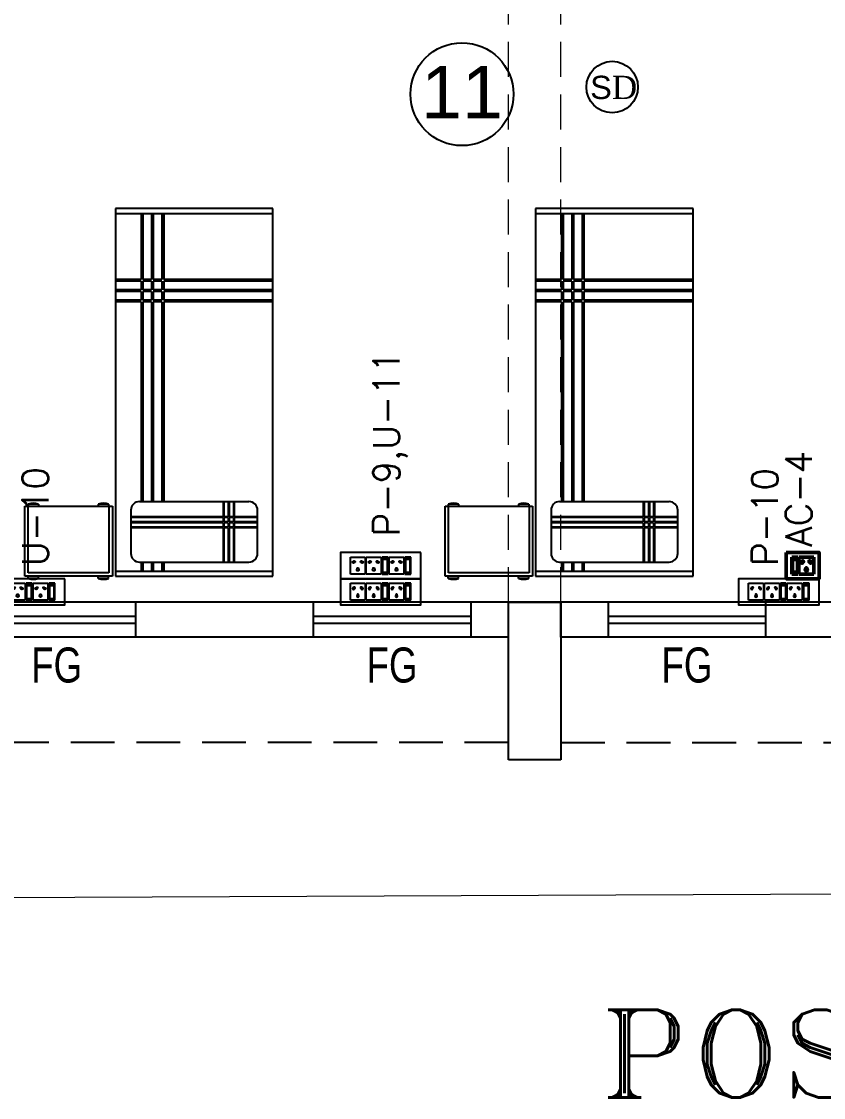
# Model space of a CAD drawing. Extents: x 11369658 to 11598203, y -3946797 to -3787209.
# Drawn here: x 11396796 to 11401377, y -3913304 to -3907160 of the extents above; entities that cross this region are included whole.
import ezdxf

# ---------------------------------------------------------------- set-up
doc = ezdxf.new("R2010")
doc.units = 0
doc.header["$MEASUREMENT"] = 0
for name, pattern in [('CENTER', [0]), ('DASHED', [0.75, 0.5, -0.25]), ('HIDDEN', [0.375, 0.25, -0.125])]:
    doc.linetypes.add(name, pattern=pattern)
doc.layers.get('0').update_dxf_attribs({"linetype": 'CONTINUOUS'})
for name, color, linetype, lineweight in [('0.0', 8, 'CONTINUOUS', 0), ('ELE-1 NO 6-16A RAW POWER SOCKET', 1, 'CONTINUOUS', 0), ('ELE-POWER SOCKET TEXT', 7, 'CONTINUOUS', 5), ('FA-BELOW SMOKE DERECTOR', 1, 'CONTINUOUS', 25)]:
    doc.layers.add(name, color=color, linetype=linetype, lineweight=lineweight)
for name, color, linetype in [('BEAM', 251, 'CONTINUOUS'), ('ELE-8M 6-16A UPS SOCKET', 223, 'CONTINUOUS'), ('ELE-8M RAW POWER SOCKET', 122, 'CONTINUOUS')]:
    doc.layers.add(name, color=color, linetype=linetype)
doc.layers.add('ELE-20A AC POWER SOCKET', color=7, linetype='CONTINUOUS', lineweight=5, true_color=0xffa07f)
doc.styles.add('ARIAL', font='arial.ttf', dxfattribs={"width": 0.75})
doc.styles.add('PDF Times New Roman', font='times.ttf')
doc.styles.add('ROMANT', font='romant.shx')
doc.styles.get("Standard").update_dxf_attribs({"font": 'arial.ttf'})

# ---------------------------------------------------------------- blocks, each defined once
blk = doc.blocks.new('8M UPS SOCKET')
at = {"layer": 'ELE-8M 6-16A UPS SOCKET', "color": 223, "ltscale": 300}
for p, q in [((-268.1, 82.3), (-268.1, 17.7)), ((-211.4, 82.3), (-268.1, 82.3)), ((-211.4, 17.7), (-211.4, 82.3)), ((-207.7, 82.3), (-207.7, 17.7)), ((-151, 82.3), (-207.7, 82.3)), ((-151, 17.7), (-151, 82.3)), ((-147.2, 17.7), (-147.2, 82.3)), ((-147.2, 82.3), (-124.7, 82.3)), ((-124.7, 82.3), (-147.2, 82.3)), ((-124.7, 82.3), (-124.7, 17.7)), ((-124.7, 82.3), (-124.7, 17.7)), ((-64.3, 82.3), (-120.9, 82.3)), ((-120.9, 82.3), (-120.9, 17.7)), ((-64.3, 17.7), (-64.3, 82.3)), ((-60.5, 17.7), (-60.5, 82.3)), ((-60.5, 82.3), (-38, 82.3)), ((-38, 82.3), (-60.5, 82.3)), ((-38, 82.3), (-38, 17.7)), ((-38, 82.3), (-38, 17.7)), ((-145.4, 24.7), (-145.4, 75.3)), ((-145.4, 75.3), (-126.6, 75.3)), ((-126.6, 75.3), (-126.6, 24.7)), ((-58.6, 24.7), (-58.6, 75.3)), ((-58.6, 75.3), (-39.9, 75.3)), ((-39.9, 75.3), (-39.9, 24.7)), ((-268.1, 17.7), (-211.4, 17.7)), ((-207.7, 17.7), (-151, 17.7)), ((-124.7, 17.7), (-147.2, 17.7)), ((-126.6, 26.9), (-145.4, 26.9)), ((-126.6, 24.7), (-145.4, 24.7)), ((-120.9, 17.7), (-64.3, 17.7)), ((-38, 17.7), (-60.5, 17.7)), ((-39.9, 26.9), (-58.6, 26.9)), ((-39.9, 24.7), (-58.6, 24.7))]:
    blk.add_line(p, q, dxfattribs=at)
blk.add_lwpolyline([(0, 0), (-306.1, 0), (-306.1, 100), (0, 100)], close=True, dxfattribs=at)
for centre, radius, start, end in [((-255.9, 37.4), 3.8, 5.2689, 272.51), ((-239.8, 66), 4.41, 307.1584, 232.8416), ((-239.8, 61.6), 2.81, 161.4031, 18.5969), ((-223.6, 37.4), 3.8, 267.49, 174.7311), ((-195.5, 37.4), 3.8, 5.2689, 272.51), ((-179.3, 66), 4.41, 307.1584, 232.8416), ((-179.3, 61.6), 2.81, 161.4031, 18.5969), ((-163.2, 37.4), 3.8, 267.49, 174.7311), ((-108.8, 37.4), 3.8, 5.2689, 272.51), ((-92.6, 66), 4.41, 307.1584, 232.8416), ((-92.6, 61.6), 2.81, 161.4031, 18.5969), ((-76.5, 37.4), 3.8, 267.49, 174.7311), ((-252.9, 34.8), 3.07, 202.6838, 75.0951), ((-226.6, 34.8), 3.07, 104.9049, 337.3162), ((-192.5, 34.8), 3.07, 202.6838, 75.0951), ((-166.2, 34.8), 3.07, 104.9049, 337.3162), ((-105.8, 34.8), 3.07, 202.6838, 75.0951), ((-79.5, 34.8), 3.07, 104.9049, 337.3162)]:
    blk.add_arc(centre, radius, start, end, dxfattribs=at)
blk = doc.blocks.new('8m raw')
at = {"layer": 'ELE-8M 6-16A UPS SOCKET', "color": 123, "ltscale": 300}
for p, q in [((57.4, 123.5), (142.4, 123.5)), ((57.4, 26.5), (57.4, 123.5)), ((142.4, 123.5), (142.4, 26.5)), ((148.1, 123.5), (233.1, 123.5)), ((148.1, 26.5), (148.1, 123.5)), ((233.1, 123.5), (233.1, 26.5)), ((272.5, 123.5), (238.7, 123.5)), ((238.7, 123.5), (238.7, 26.5)), ((272.5, 26.5), (272.5, 123.5)), ((272.5, 26.5), (272.5, 123.5)), ((278.2, 26.5), (278.2, 123.5)), ((278.2, 123.5), (363.2, 123.5)), ((363.2, 123.5), (363.2, 26.5)), ((402.6, 123.5), (368.8, 123.5)), ((368.8, 123.5), (368.8, 26.5)), ((402.6, 26.5), (402.6, 123.5)), ((402.6, 26.5), (402.6, 123.5)), ((269.7, 112.9), (241.5, 112.9)), ((241.5, 112.9), (241.5, 37)), ((269.7, 109.6), (241.5, 109.6)), ((269.7, 37), (269.7, 112.9)), ((399.8, 112.9), (371.6, 112.9)), ((371.6, 112.9), (371.6, 37)), ((399.8, 109.6), (371.6, 109.6)), ((399.8, 37), (399.8, 112.9)), ((142.4, 26.5), (57.4, 26.5)), ((233.1, 26.5), (148.1, 26.5)), ((272.5, 26.5), (238.7, 26.5)), ((238.7, 26.5), (272.5, 26.5)), ((241.5, 37), (269.7, 37)), ((363.2, 26.5), (278.2, 26.5)), ((402.6, 26.5), (368.8, 26.5)), ((368.8, 26.5), (402.6, 26.5)), ((371.6, 37), (399.8, 37))]:
    blk.add_line(p, q, dxfattribs=at)
blk.add_lwpolyline([(459.6, 150), (0.4, 150), (0.4, 0), (459.6, 0)], close=True, dxfattribs=at)
for centre, radius, start, end in [((75.7, 93.9), 5.7, 87.48997, 354.73109), ((80.2, 97.9), 4.6, 284.90486, 157.31619), ((99.9, 57.7), 4.22, 341.40312, 198.59688), ((119.6, 97.9), 4.6, 22.68381, 255.09514), ((124.1, 93.9), 5.7, 185.26891, 92.51003), ((166.3, 93.9), 5.7, 87.48997, 354.73109), ((170.8, 97.9), 4.6, 284.90486, 157.31619), ((190.6, 57.7), 4.22, 341.40312, 198.59688), ((210.3, 97.9), 4.6, 22.68381, 255.09514), ((214.8, 93.9), 5.7, 185.26891, 92.51003), ((296.4, 93.9), 5.7, 87.48997, 354.73109), ((300.9, 97.9), 4.6, 284.90486, 157.31619), ((320.7, 57.7), 4.22, 341.40312, 198.59688), ((340.4, 97.9), 4.6, 22.68381, 255.09514), ((344.9, 93.9), 5.7, 185.26891, 92.51003), ((99.9, 51), 6.62, 127.15837, 52.84163), ((190.6, 51), 6.62, 127.15837, 52.84163), ((320.7, 51), 6.62, 127.15837, 52.84163)]:
    blk.add_arc(centre, radius, start, end, dxfattribs=at)
blk = doc.blocks.new('4355')
at = {"layer": 'ELE-1 NO 6-16A RAW POWER SOCKET', "color": 21, "lineweight": 50}
for p, q in [((-132, 227), (-289, 227)), ((-289, 227), (-289, 49)), ((-132, 49), (-132, 227)), ((-122, 49), (-122, 227)), ((-122, 227), (-60, 227)), ((-60, 227), (-122, 227)), ((-60, 227), (-60, 49)), ((-60, 227), (-60, 49)), ((-117, 68), (-117, 208)), ((-117, 208), (-65, 208)), ((-65, 208), (-65, 68)), ((-289, 49), (-132, 49)), ((-60, 49), (-122, 49)), ((-65, 74), (-117, 74)), ((-65, 68), (-117, 68))]:
    blk.add_line(p, q, dxfattribs=at)
blk.add_lwpolyline([(0, 0), (-345, 0), (-345, 276), (0, 276)], close=True, dxfattribs=at)
for centre, radius, start, end in [((-255, 103), 10.5, 5.2689, 272.51), ((-211, 182), 12.2, 307.1584, 232.8416), ((-211, 170), 7.76, 161.4031, 18.5969), ((-166, 103), 10.5, 267.49, 174.7311), ((-247, 96), 8.47, 202.6838, 75.0951), ((-174, 96), 8.47, 104.9049, 337.3162)]:
    blk.add_arc(centre, radius, start, end, dxfattribs=at)
blk = doc.blocks.new('SMOKE DETECTOR')
at = {"layer": 'FA-BELOW SMOKE DERECTOR', "color": 7}
blk.add_circle((931029, -118294), 350, dxfattribs=at)
at = {"layer": 'FA-BELOW SMOKE DERECTOR', "insert": (930730, -118461), "char_height": 316.24, "attachment_point": 7, "style": 'PDF Times New Roman'}
blk.add_mtext('{\\fArial|b0|i0|c0|p34;S}D', dxfattribs=at)

msp = doc.modelspace()

# ---------------------------------------------------------------- linework, layer by layer
at = {"color": 8, "lineweight": 25}
for p, q in [((11397332.7, -3908227.7), (11397332.7, -3910327.7)), ((11398232.7, -3908227.7), (11397332.7, -3908227.7)), ((11398232.7, -3908257.3), (11397332.7, -3908257.3)), ((11398232.7, -3910327.7), (11398232.7, -3908227.7)), ((11399732.7, -3908227.7), (11399732.7, -3910327.7)), ((11400632.7, -3908227.7), (11399732.7, -3908227.7)), ((11400632.7, -3908257.3), (11399732.7, -3908257.3)), ((11400632.7, -3910327.7), (11400632.7, -3908227.7)), ((11396815.2, -3909927.7), (11397315.2, -3909927.7)), ((11396815.2, -3910327.7), (11396815.2, -3909927.7)), ((11396834, -3909915.6), (11396834, -3909927.7)), ((11396893.1, -3909915.6), (11396834, -3909915.6)), ((11396834.9, -3910308), (11396834.9, -3909927.7)), ((11396893.1, -3909915.6), (11396893.1, -3909927.7)), ((11397235.1, -3909915.6), (11397235.1, -3909927.7)), ((11397294.1, -3909915.6), (11397235.1, -3909915.6)), ((11397294.1, -3909915.6), (11397294.1, -3909927.7)), ((11397295.5, -3909927.7), (11397295.5, -3910308)), ((11397315.2, -3909927.7), (11397315.2, -3910327.7)), ((11397470, -3909900.9), (11398095.4, -3909900.9)), ((11399215.2, -3909927.7), (11399715.2, -3909927.7)), ((11399215.2, -3910327.7), (11399215.2, -3909927.7)), ((11399234.1, -3909915.6), (11399234.1, -3909927.7)), ((11399293.1, -3909915.6), (11399234.1, -3909915.6)), ((11399234.9, -3910308), (11399234.9, -3909927.7)), ((11399293.1, -3909915.6), (11399293.1, -3909927.7)), ((11399635.1, -3909915.6), (11399635.1, -3909927.7)), ((11399694.2, -3909915.6), (11399635.1, -3909915.6)), ((11399694.2, -3909915.6), (11399694.2, -3909927.7)), ((11399695.5, -3909927.7), (11399695.5, -3910308)), ((11399715.2, -3909927.7), (11399715.2, -3910327.7)), ((11399870.1, -3909900.9), (11400495.4, -3909900.9)), ((11397420.8, -3909950.1), (11397420.8, -3910197.5)), ((11398144.6, -3910197.5), (11398144.6, -3909950.1)), ((11399820.8, -3909950.1), (11399820.8, -3910197.5)), ((11400544.6, -3910197.5), (11400544.6, -3909950.1)), ((11397470, -3910246.7), (11398095.4, -3910246.7)), ((11399870.1, -3910246.7), (11400495.4, -3910246.7)), ((11397295.5, -3910308), (11396834.9, -3910308)), ((11397332.7, -3910298.2), (11398232.7, -3910298.2)), ((11399695.5, -3910308), (11399234.9, -3910308)), ((11399732.7, -3910298.2), (11400632.7, -3910298.2)), ((11397315.2, -3910327.7), (11396815.2, -3910327.7)), ((11396834, -3910339.9), (11396834, -3910327.7)), ((11396893.1, -3910339.9), (11396834, -3910339.9)), ((11396893.1, -3910339.9), (11396893.1, -3910327.7)), ((11397235.1, -3910339.9), (11397235.1, -3910327.7)), ((11397294.1, -3910339.9), (11397235.1, -3910339.9)), ((11397294.1, -3910339.9), (11397294.1, -3910327.7)), ((11397332.7, -3910327.7), (11398232.7, -3910327.7)), ((11399715.2, -3910327.7), (11399215.2, -3910327.7)), ((11399234.1, -3910339.9), (11399234.1, -3910327.7)), ((11399293.1, -3910339.9), (11399234.1, -3910339.9)), ((11399293.1, -3910339.9), (11399293.1, -3910327.7)), ((11399635.1, -3910339.9), (11399635.1, -3910327.7)), ((11399694.2, -3910339.9), (11399635.1, -3910339.9)), ((11399694.2, -3910339.9), (11399694.2, -3910327.7)), ((11399732.7, -3910327.7), (11400632.7, -3910327.7)), ((11399577.5, -3911376.3), (11399577.5, -3910476.3)), ((11399577.5, -3910476.3), (11399877.5, -3910476.3)), ((11399877.5, -3910476.3), (11399877.5, -3911376.3)), ((11399877.5, -3910676.3), (11399877.5, -3910476.3)), ((11399877.5, -3911376.3), (11399577.5, -3911376.3))]:
    msp.add_line(p, q, dxfattribs=at)
at = {"color": 8, "lineweight": 25, "ltscale": 0.75}
for p, q in [((11397480.3, -3908257.3), (11397480.3, -3908632.6)), ((11397490.2, -3908257.3), (11397490.2, -3908632.6)), ((11397539.4, -3908257.3), (11397539.4, -3908632.6)), ((11397549.2, -3908257.3), (11397549.2, -3908632.6)), ((11397598.5, -3908257.3), (11397598.5, -3908632.6)), ((11397608.3, -3908257.3), (11397608.3, -3908632.6)), ((11399880.4, -3908257.3), (11399880.4, -3908632.6)), ((11399890.2, -3908257.3), (11399890.2, -3908632.6)), ((11399939.4, -3908257.3), (11399939.4, -3908632.6)), ((11399949.3, -3908257.3), (11399949.3, -3908632.6)), ((11399998.5, -3908257.3), (11399998.5, -3908632.6)), ((11400008.3, -3908257.3), (11400008.3, -3908632.6)), ((11397480.3, -3908632.6), (11397332.7, -3908632.6)), ((11397480.3, -3908642.5), (11397332.7, -3908642.5)), ((11397480.3, -3908642.5), (11397480.3, -3908691.7)), ((11397539.4, -3908632.6), (11397490.2, -3908632.6)), ((11397490.2, -3908642.5), (11397490.2, -3908691.7)), ((11397539.4, -3908642.5), (11397490.2, -3908642.5)), ((11397539.4, -3908642.5), (11397539.4, -3908691.7)), ((11397598.5, -3908632.6), (11397549.2, -3908632.6)), ((11397549.2, -3908642.5), (11397549.2, -3908691.7)), ((11397598.5, -3908642.5), (11397549.2, -3908642.5)), ((11397598.5, -3908642.5), (11397598.5, -3908691.7)), ((11398232.7, -3908632.6), (11397608.3, -3908632.6)), ((11397608.3, -3908642.5), (11397608.3, -3908691.7)), ((11398232.7, -3908642.5), (11397608.3, -3908642.5)), ((11399880.4, -3908632.6), (11399732.7, -3908632.6)), ((11399880.4, -3908642.5), (11399732.7, -3908642.5)), ((11399880.4, -3908642.5), (11399880.4, -3908691.7)), ((11399939.4, -3908632.6), (11399890.2, -3908632.6)), ((11399890.2, -3908642.5), (11399890.2, -3908691.7)), ((11399939.4, -3908642.5), (11399890.2, -3908642.5)), ((11399939.4, -3908642.5), (11399939.4, -3908691.7)), ((11399998.5, -3908632.6), (11399949.3, -3908632.6)), ((11399949.3, -3908642.5), (11399949.3, -3908691.7)), ((11399998.5, -3908642.5), (11399949.3, -3908642.5)), ((11399998.5, -3908642.5), (11399998.5, -3908691.7)), ((11400632.7, -3908632.6), (11400008.3, -3908632.6)), ((11400008.3, -3908642.5), (11400008.3, -3908691.7)), ((11400632.7, -3908642.5), (11400008.3, -3908642.5)), ((11397480.3, -3908691.7), (11397332.7, -3908691.7)), ((11397480.3, -3908701.5), (11397332.7, -3908701.5)), ((11397480.3, -3908701.5), (11397480.3, -3908750.7)), ((11397539.4, -3908691.7), (11397490.2, -3908691.7)), ((11397490.2, -3908701.5), (11397490.2, -3908750.7)), ((11397539.4, -3908701.5), (11397490.2, -3908701.5)), ((11397539.4, -3908701.5), (11397539.4, -3908750.7)), ((11397598.5, -3908691.7), (11397549.2, -3908691.7)), ((11397549.2, -3908701.5), (11397549.2, -3908750.7)), ((11397598.5, -3908701.5), (11397549.2, -3908701.5)), ((11397598.5, -3908701.5), (11397598.5, -3908750.7)), ((11398232.7, -3908691.7), (11397608.3, -3908691.7)), ((11397608.3, -3908701.5), (11397608.3, -3908750.7)), ((11398232.7, -3908701.5), (11397608.3, -3908701.5)), ((11399880.4, -3908691.7), (11399732.7, -3908691.7)), ((11399880.4, -3908701.5), (11399732.7, -3908701.5)), ((11399880.4, -3908701.5), (11399880.4, -3908750.7)), ((11399939.4, -3908691.7), (11399890.2, -3908691.7)), ((11399890.2, -3908701.5), (11399890.2, -3908750.7)), ((11399939.4, -3908701.5), (11399890.2, -3908701.5)), ((11399939.4, -3908701.5), (11399939.4, -3908750.7)), ((11399998.5, -3908691.7), (11399949.3, -3908691.7)), ((11399949.3, -3908701.5), (11399949.3, -3908750.7)), ((11399998.5, -3908701.5), (11399949.3, -3908701.5)), ((11399998.5, -3908701.5), (11399998.5, -3908750.7)), ((11400632.7, -3908691.7), (11400008.3, -3908691.7)), ((11400008.3, -3908701.5), (11400008.3, -3908750.7)), ((11400632.7, -3908701.5), (11400008.3, -3908701.5)), ((11397480.3, -3908750.7), (11397332.7, -3908750.7)), ((11397480.3, -3908760.6), (11397332.7, -3908760.6)), ((11397480.3, -3908760.6), (11397480.3, -3909900.9)), ((11397539.4, -3908750.7), (11397490.2, -3908750.7)), ((11397490.2, -3908760.6), (11397490.2, -3909900.9)), ((11397539.4, -3908760.6), (11397490.2, -3908760.6)), ((11397539.4, -3908760.6), (11397539.4, -3909900.9)), ((11397598.5, -3908750.7), (11397549.2, -3908750.7)), ((11397598.5, -3908760.6), (11397549.2, -3908760.6)), ((11397549.2, -3908760.6), (11397549.2, -3909900.9)), ((11397598.5, -3908760.6), (11397598.5, -3909900.9)), ((11398232.7, -3908750.7), (11397608.3, -3908750.7)), ((11397608.3, -3908760.6), (11397608.3, -3909900.9)), ((11398232.7, -3908760.6), (11397608.3, -3908760.6)), ((11399880.4, -3908750.7), (11399732.7, -3908750.7)), ((11399880.4, -3908760.6), (11399732.7, -3908760.6)), ((11399880.4, -3908760.6), (11399880.4, -3909900.9)), ((11399939.4, -3908750.7), (11399890.2, -3908750.7)), ((11399890.2, -3908760.6), (11399890.2, -3909900.9)), ((11399939.4, -3908760.6), (11399890.2, -3908760.6)), ((11399939.4, -3908760.6), (11399939.4, -3909900.9)), ((11399998.5, -3908750.7), (11399949.3, -3908750.7)), ((11399998.5, -3908760.6), (11399949.3, -3908760.6)), ((11399949.3, -3908760.6), (11399949.3, -3909900.9)), ((11399998.5, -3908760.6), (11399998.5, -3909900.9)), ((11400632.7, -3908750.7), (11400008.3, -3908750.7)), ((11400008.3, -3908760.6), (11400008.3, -3909900.9)), ((11400632.7, -3908760.6), (11400008.3, -3908760.6)), ((11397947.8, -3909900.9), (11397947.8, -3909987.7)), ((11397952.8, -3909900.9), (11397952.8, -3909987.7)), ((11397977.4, -3909900.9), (11397977.4, -3909987.7)), ((11397982.3, -3909900.9), (11397982.3, -3909987.7)), ((11398006.9, -3909900.9), (11398006.9, -3909987.7)), ((11398011.8, -3909900.9), (11398011.8, -3909987.7)), ((11400347.9, -3909900.9), (11400347.9, -3909987.7)), ((11400352.8, -3909900.9), (11400352.8, -3909987.7)), ((11400377.4, -3909900.9), (11400377.4, -3909987.7)), ((11400382.3, -3909900.9), (11400382.3, -3909987.7)), ((11400406.9, -3909900.9), (11400406.9, -3909987.7)), ((11400411.8, -3909900.9), (11400411.8, -3909987.7)), ((11397947.8, -3909987.7), (11397420.8, -3909987.7)), ((11397947.8, -3909992.7), (11397420.8, -3909992.7)), ((11397947.8, -3909992.7), (11397947.8, -3910017.3)), ((11397977.4, -3909987.7), (11397952.8, -3909987.7)), ((11397977.4, -3909992.7), (11397952.8, -3909992.7)), ((11397952.8, -3909992.7), (11397952.8, -3910017.3)), ((11397977.4, -3909992.7), (11397977.4, -3910017.3)), ((11398006.9, -3909987.7), (11397982.3, -3909987.7)), ((11398006.9, -3909992.7), (11397982.3, -3909992.7)), ((11397982.3, -3909992.7), (11397982.3, -3910017.3)), ((11398006.9, -3909992.7), (11398006.9, -3910017.3)), ((11398144.6, -3909987.7), (11398011.8, -3909987.7)), ((11398011.8, -3909992.7), (11398011.8, -3910017.3)), ((11398144.6, -3909992.7), (11398011.8, -3909992.7)), ((11400347.9, -3909987.7), (11399820.8, -3909987.7)), ((11400347.9, -3909992.7), (11399820.8, -3909992.7)), ((11400347.9, -3909992.7), (11400347.9, -3910017.3)), ((11400377.4, -3909987.7), (11400352.8, -3909987.7)), ((11400377.4, -3909992.7), (11400352.8, -3909992.7)), ((11400352.8, -3909992.7), (11400352.8, -3910017.3)), ((11400377.4, -3909992.7), (11400377.4, -3910017.3)), ((11400406.9, -3909987.7), (11400382.3, -3909987.7)), ((11400406.9, -3909992.7), (11400382.3, -3909992.7)), ((11400382.3, -3909992.7), (11400382.3, -3910017.3)), ((11400406.9, -3909992.7), (11400406.9, -3910017.3)), ((11400544.6, -3909987.7), (11400411.8, -3909987.7)), ((11400411.8, -3909992.7), (11400411.8, -3910017.3)), ((11400544.6, -3909992.7), (11400411.8, -3909992.7)), ((11397947.8, -3910017.3), (11397420.8, -3910017.3)), ((11397947.8, -3910022.2), (11397420.8, -3910022.2)), ((11397947.8, -3910046.8), (11397420.8, -3910046.8)), ((11397947.8, -3910051.7), (11397420.8, -3910051.7)), ((11397947.8, -3910022.2), (11397947.8, -3910046.8)), ((11397947.8, -3910051.7), (11397947.8, -3910246.7)), ((11397977.4, -3910017.3), (11397952.8, -3910017.3)), ((11397977.4, -3910022.2), (11397952.8, -3910022.2)), ((11397952.8, -3910022.2), (11397952.8, -3910046.8)), ((11397977.4, -3910046.8), (11397952.8, -3910046.8)), ((11397952.8, -3910051.7), (11397952.8, -3910246.7)), ((11397977.4, -3910051.7), (11397952.8, -3910051.7)), ((11397977.4, -3910022.2), (11397977.4, -3910046.8)), ((11397977.4, -3910051.7), (11397977.4, -3910246.7)), ((11398006.9, -3910017.3), (11397982.3, -3910017.3)), ((11398006.9, -3910022.2), (11397982.3, -3910022.2)), ((11397982.3, -3910022.2), (11397982.3, -3910046.8)), ((11398006.9, -3910046.8), (11397982.3, -3910046.8)), ((11397982.3, -3910051.7), (11397982.3, -3910246.7)), ((11398006.9, -3910051.7), (11397982.3, -3910051.7)), ((11398006.9, -3910022.2), (11398006.9, -3910046.8)), ((11398006.9, -3910051.7), (11398006.9, -3910246.7)), ((11398144.6, -3910017.3), (11398011.8, -3910017.3)), ((11398011.8, -3910022.2), (11398011.8, -3910046.8)), ((11398144.6, -3910022.2), (11398011.8, -3910022.2)), ((11398144.6, -3910046.8), (11398011.8, -3910046.8)), ((11398011.8, -3910051.7), (11398011.8, -3910246.7)), ((11398144.6, -3910051.7), (11398011.8, -3910051.7)), ((11400347.9, -3910017.3), (11399820.8, -3910017.3)), ((11400347.9, -3910022.2), (11399820.8, -3910022.2)), ((11400347.9, -3910046.8), (11399820.8, -3910046.8)), ((11400347.9, -3910051.7), (11399820.8, -3910051.7)), ((11400347.9, -3910022.2), (11400347.9, -3910046.8)), ((11400347.9, -3910051.7), (11400347.9, -3910246.7)), ((11400377.4, -3910017.3), (11400352.8, -3910017.3)), ((11400377.4, -3910022.2), (11400352.8, -3910022.2)), ((11400352.8, -3910022.2), (11400352.8, -3910046.8)), ((11400377.4, -3910046.8), (11400352.8, -3910046.8)), ((11400352.8, -3910051.7), (11400352.8, -3910246.7)), ((11400377.4, -3910051.7), (11400352.8, -3910051.7)), ((11400377.4, -3910022.2), (11400377.4, -3910046.8)), ((11400377.4, -3910051.7), (11400377.4, -3910246.7)), ((11400406.9, -3910017.3), (11400382.3, -3910017.3)), ((11400406.9, -3910022.2), (11400382.3, -3910022.2)), ((11400382.3, -3910022.2), (11400382.3, -3910046.8)), ((11400406.9, -3910046.8), (11400382.3, -3910046.8)), ((11400382.3, -3910051.7), (11400382.3, -3910246.7)), ((11400406.9, -3910051.7), (11400382.3, -3910051.7)), ((11400406.9, -3910022.2), (11400406.9, -3910046.8)), ((11400406.9, -3910051.7), (11400406.9, -3910246.7)), ((11400544.6, -3910017.3), (11400411.8, -3910017.3)), ((11400411.8, -3910022.2), (11400411.8, -3910046.8)), ((11400544.6, -3910022.2), (11400411.8, -3910022.2)), ((11400544.6, -3910046.8), (11400411.8, -3910046.8)), ((11400411.8, -3910051.7), (11400411.8, -3910246.7)), ((11400544.6, -3910051.7), (11400411.8, -3910051.7)), ((11397480.3, -3910246.7), (11397480.3, -3910298.2)), ((11397490.2, -3910246.7), (11397490.2, -3910298.2)), ((11397539.4, -3910246.7), (11397539.4, -3910298.2)), ((11397549.2, -3910246.7), (11397549.2, -3910298.2)), ((11397598.5, -3910246.7), (11397598.5, -3910298.2)), ((11397608.3, -3910246.7), (11397608.3, -3910298.2)), ((11399880.4, -3910246.7), (11399880.4, -3910298.2)), ((11399890.2, -3910246.7), (11399890.2, -3910298.2)), ((11399939.4, -3910246.7), (11399939.4, -3910298.2)), ((11399949.3, -3910246.7), (11399949.3, -3910298.2)), ((11399998.5, -3910246.7), (11399998.5, -3910298.2)), ((11400008.3, -3910246.7), (11400008.3, -3910298.2))]:
    msp.add_line(p, q, dxfattribs=at)
at = {"color": 8, "lineweight": 25, "ltscale": 500}
for p, q in [((11410377.5, -3910476.3), (11396277.5, -3910476.3)), ((11399577.5, -3910476.3), (11397296.5, -3910476.3)), ((11397446.5, -3910476.3), (11397446.5, -3910676.3)), ((11398462, -3910476.3), (11398462, -3910676.3)), ((11399362, -3910476.3), (11399362, -3910676.3)), ((11400146.5, -3910476.3), (11400146.5, -3910676.3)), ((11401046.5, -3910476.3), (11401046.5, -3910676.3)), ((11399577.5, -3910676.3), (11396277.5, -3910676.3)), ((11403177.5, -3910676.3), (11399877.5, -3910676.3))]:
    msp.add_line(p, q, dxfattribs=at)
at = {"color": 8, "lineweight": 25, "ltscale": 2}
for p, q in [((11396546.5, -3910556.3), (11397446.5, -3910556.3)), ((11396546.5, -3910596.3), (11397446.5, -3910596.3)), ((11398462, -3910556.3), (11399362, -3910556.3)), ((11398462, -3910596.3), (11399362, -3910596.3)), ((11400146.5, -3910556.3), (11401046.5, -3910556.3)), ((11400146.5, -3910596.3), (11401046.5, -3910596.3))]:
    msp.add_line(p, q, dxfattribs=at)
at = {"color": 8, "linetype": 'DASHED', "lineweight": 25, "ltscale": 500}
for p, q in [((11399577.5, -3911276.3), (11396277.5, -3911276.3)), ((11399877.5, -3911276.3), (11403177.5, -3911276.3))]:
    msp.add_line(p, q, dxfattribs=at)
at = {"color": 8, "lineweight": -3, "ltscale": 500}
msp.add_circle((11399312.2, -3907574.7), 293.8, dxfattribs=at)
at = {"color": 8}
for centre, radius, start, end in [((11396863.6, -3910001.7), 91.1, 71.07537, 108.92466), ((11397264.6, -3910001.7), 91.1, 71.07537, 108.92466), ((11397470, -3909950.1), 49.2, 90.00001, 180.00001), ((11398095.4, -3909950.1), 49.2, 0.00001, 90.00001), ((11399263.6, -3910001.7), 91.1, 71.07537, 108.92466), ((11399664.6, -3910001.7), 91.1, 71.07537, 108.92466), ((11399870.1, -3909950.1), 49.2, 90.00001, 180.00001), ((11400495.4, -3909950.1), 49.2, 0.00001, 90.00001), ((11397470, -3910197.5), 49.2, 180.00001, 270.00001), ((11398095.4, -3910197.5), 49.2, 270.00001, 0.00001), ((11399870.1, -3910197.5), 49.2, 180.00001, 270.00001), ((11400495.4, -3910197.5), 49.2, 270.00001, 0.00001), ((11396863.6, -3910253.7), 91.1, 251.07537, 288.92466), ((11397264.6, -3910253.7), 91.1, 251.07537, 288.92466), ((11399263.6, -3910253.7), 91.1, 251.07537, 288.92466), ((11399664.6, -3910253.7), 91.1, 251.07537, 288.92466)]:
    msp.add_arc(centre, radius, start, end, dxfattribs=at)
at = {"layer": '0.0', "ltscale": 500}
msp.add_line((11396277.5, -3912163.7), (11410377.5, -3912103.6), dxfattribs=at)
at = {"layer": 'BEAM', "color": 8, "linetype": 'HIDDEN', "lineweight": 18, "ltscale": 800}
for p, q in [((11399577.5, -3910476.3), (11399577.5, -3904626.4)), ((11399877.5, -3910476.3), (11399877.5, -3904626.4))]:
    msp.add_line(p, q, dxfattribs=at)

# ---------------------------------------------------------------- block references
at = {"layer": 'ELE-20A AC POWER SOCKET', "xscale": 0.5434782608698788, "yscale": 0.5434782608698788, "zscale": 0.5434782608698788, "rotation": 180}
msp.add_blockref('4355', (11401164.2, -3910191.4), dxfattribs=at)
at = {"layer": 'ELE-8M 6-16A UPS SOCKET', "linetype": 'ByBlock', "xscale": -1.5, "yscale": 1.5, "zscale": 1.5, "rotation": 180}
for p in [(11399076.9, -3910191.4), (11397043.5, -3910341.4)]:
    msp.add_blockref('8M UPS SOCKET', p, dxfattribs=at)
at = {"layer": 'ELE-8M RAW POWER SOCKET', "color": 0, "linetype": 'CENTER', "ltscale": 500}
for p in [(11398617.3, -3910491.4), (11400892.1, -3910491.4)]:
    msp.add_blockref('8m raw', p, dxfattribs=at)
at = {"layer": 'FA-BELOW SMOKE DERECTOR', "color": 6, "xscale": 0.4201363174152561, "yscale": 0.4201363174152561, "zscale": 0.4201363174152561}
msp.add_blockref('SMOKE DETECTOR', (11009010.8, -3857834.3), dxfattribs=at)

# ---------------------------------------------------------------- texts
at = {"color": 8, "lineweight": 20}
msp.add_text('11', height=300, dxfattribs=at).set_placement((11399079, -3907713))
for s, height, style, width, p in [('FG', 200, 'ARIAL', 0.75, (11396851.5, -3910934.4)), ('FG', 200, 'ARIAL', 0.75, (11398767.1, -3910934.4)), ('FG', 200, 'ARIAL', 0.75, (11400451.5, -3910934.4)), ('POST OP I.C.U.', 499.98, 'ROMANT', 1.1, (11400099.7, -3913304.2))]:
    msp.add_text(s, height=height, dxfattribs=dict(at, style=style, width=width)).set_placement(p)
at = {"layer": 'ELE-POWER SOCKET TEXT', "color": 0, "linetype": 'CENTER', "ltscale": 500, "char_height": 150, "width": 3324.973, "attachment_point": 1, "rotation": 90}
for s, insert in [('{\\Fromans|c0;P-9,U-11}', (11398805.8, -3910099.4)), ('{\\Fromans.shx|c228;AC-4\\P}', (11401160.1, -3910158)), ('{\\Fromans.shx|c228;U-10\\P}', (11396799.9, -3910269.8)), ('{\\Fromans.shx|c228;P-10\\P}', (11400967, -3910268.4))]:
    msp.add_mtext(s, dxfattribs=dict(at, insert=insert))

doc.saveas('drawing.dxf')
